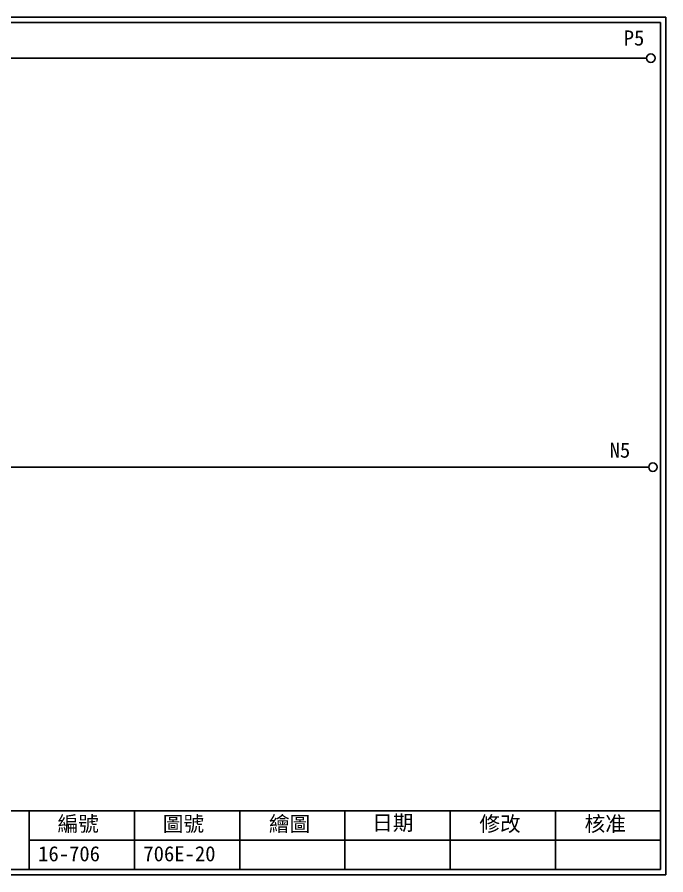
# Model space of a CAD drawing. Extents: x 627 to 914, y 3 to 207.
# Drawn here: x 760.1 to 914.2, y 3 to 207 of the extents above; entities that cross this region are included whole.
import ezdxf

# ---------------------------------------------------------------- set-up
doc = ezdxf.new("R2010")
doc.units = 0
doc.layers.get('0').update_dxf_attribs({"linetype": 'CONTINUOUS'})
doc.layers.add('圖框層', color=7, linetype='CONTINUOUS')
doc.layers.add('標尺寸層', color=3, linetype='CONTINUOUS')
doc.styles.add('STSL', font='kaiu.ttf')

msp = doc.modelspace()

# ---------------------------------------------------------------- linework, layer by layer
at = {"color": 7}
for centre in [(910.63, 197.22), (911.12, 99.96)]:
    msp.add_circle(centre, 1, dxfattribs=at)
at = {"layer": '圖框層', "color": 7}
for p, q in [((914.2, 206.97), (627.2, 206.97)), ((914.2, 3), (914.2, 206.97)), ((912.95, 205.72), (628.45, 205.72)), ((912.95, 4.25), (912.95, 205.72)), ((628.45, 18.25), (912.95, 18.25)), ((762.95, 4.25), (762.95, 18.25)), ((787.95, 4.25), (787.95, 18.25)), ((812.95, 4.25), (812.95, 18.25)), ((837.95, 4.25), (837.95, 18.25)), ((862.95, 4.25), (862.95, 18.25)), ((887.95, 4.25), (887.95, 18.25)), ((762.95, 11.25), (912.95, 11.25)), ((628.45, 4.25), (912.95, 4.25)), ((627.2, 3), (914.2, 3))]:
    msp.add_line(p, q, dxfattribs=at)
at = {"layer": '標尺寸層', "color": 7}
for p, q in [((632.04, 197.22), (909.63, 197.22)), ((632.25, 99.96), (910.12, 99.96))]:
    msp.add_line(p, q, dxfattribs=at)

# ---------------------------------------------------------------- texts
at = {"layer": '圖框層', "color": 7, "style": 'STSL'}
for s, p in [('P5', (904.19, 200.22)), ('N5', (900.84, 102.2)), ('編號', (769.66, 13.34)), ('圖號', (794.66, 13.34)), ('繪圖', (819.89, 13.34)), ('日期', (844.41, 13.59)), ('修改', (869.89, 13.34)), ('核准', (894.89, 13.34)), ('16-706', (765.06, 6.22)), ('706E-20', (790.06, 6.22))]:
    msp.add_text(s, height=3.6, dxfattribs=at).set_placement(p)

doc.saveas('drawing.dxf')
